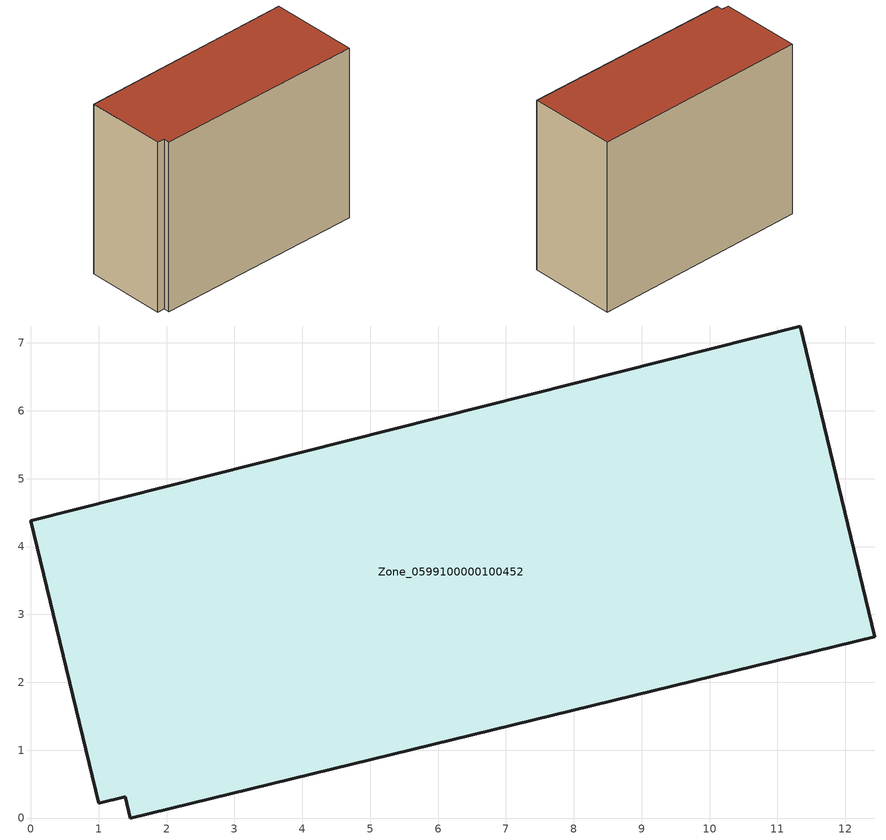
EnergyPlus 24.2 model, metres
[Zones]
Zone_0599100000100452
 floor ground (C_G): 0,4.38 11.33,7.25 12.43,2.67 1.47,0 1.39,0.31 1,0.22 z0
 wall outside (C_F): 11.33,7.25 0,4.38 1,0.22 1.39,0.31 1.47,0 12.43,2.67 11.33,7.25 z0:9.35
 roof outside (C_R): 12.43,2.67 11.33,7.25 0,4.38 1,0.22 1.39,0.31 1.47,0 z9.35
[BUILDING]
Pand.0599100000100452: North Axis=0; Terrain=City; Loads Convergence Tolerance Value=0.04; Temperature Convergence Tolerance Value=0.4; Solar Distribution=FullExterior; Maximum Number of Warmup Days=25; Minimum Number of Warmup Days=1
[Site:Location]
Rotterdam.The.Hague.AP_ZH_NLD Design_Conditions: Latitude=51.96; Longitude=4.45; Time Zone=1; Elevation=-4.5
[SITE:GROUNDTEMPERATURE:BUILDINGSURFACE]
18, 18, 18, 18, 18, 18, 18, 18, 18, 18, 18, 18
[MATERIAL] Thermal Absorptance=0.9; Solar Absorptance=0.7; Visible Absorptance=0.7
Name | Roughness | Thickness | Conductivity | Density | Specific Heat
G.TI.1946 | MediumSmooth | 0.15 | 1 | 540 | 1210
F.TI.1946 | Rough | 0.3 | 0.857143 | 1920 | 840
R.TI.1946 | MediumRough | 0.2 | 0.1 | 1500 | 1000
[CONSTRUCTION]
C_G: G.TI.1946
C_F: F.TI.1946
C_R: R.TI.1946
[ZONE]
Zone_0599100000100452: Type=1; Multiplier=1; Ceiling Height=Autocalculate; Volume=Autocalculate; Floor Area=autocalculate; Part of Total Floor Area=Yes
[ZONEINFILTRATION:DESIGNFLOWRATE]
Infil_Zone_0599100000100452: Zone or ZoneList or Space or SpaceList=Zone_0599100000100452; Schedule=AlwaysOn; Design Flow Rate Calculation Method=Flow/Area; Flow Rate per Floor Area=0.003; Constant Term Coefficient=1; Temperature Term Coefficient=0; Velocity Term Coefficient=0; Velocity Squared Term Coefficient=0
[HVACTEMPLATE:ZONE:IDEALLOADSAIRSYSTEM]
Zone_0599100000100452: Maximum Heating Supply Air Temperature=50; Minimum Cooling Supply Air Temperature=13; Maximum Heating Supply Air Humidity Ratio=0.0156; Minimum Cooling Supply Air Humidity Ratio=0.0077; Heating Limit=NoLimit; Cooling Limit=NoLimit; Dehumidification Control Type=ConstantSensibleHeatRatio; Cooling Sensible Heat Ratio=0.7; Dehumidification Setpoint=60; Humidification Control Type=None; Humidification Setpoint=30; Outdoor Air Method=None; Outdoor Air Flow Rate per Person=0.00944; Outdoor Air Flow Rate per Zone Floor Area=0; Outdoor Air Flow Rate per Zone=0; Demand Controlled Ventilation Type=None; Outdoor Air Economizer Type=NoEconomizer; Heat Recovery Type=None; Sensible Heat Recovery Effectiveness=0.7; Latent Heat Recovery Effectiveness=0.65
[ZONECONTROL:THERMOSTAT]
ThermostatControl_Zone_0599100000100452: Zone or ZoneList=Zone_0599100000100452; Control Type Schedule=DualSetpointControlType; Control 1=Thermostat_Zone_0599100000100452; Temperature Difference Between Cutout And Setpoint=0
[THERMOSTATSETPOINT:DUALSETPOINT]
Thermostat_Zone_0599100000100452: Heating Setpoint Temperature Schedule=HeatingSetpoint_Zone_0599100000100452; Cooling Setpoint Temperature Schedule=CoolingSetpoint_Zone_0599100000100452
[SCHEDULE:COMPACT]
HeatingSetpoint_Zone_0599100000100452: Through: 12/31, For: AllDays, Until: 24:00, 21
CoolingSetpoint_Zone_0599100000100452: Through: 12/31, For: AllDays, Until: 24:00, 24
DualSetpointControlType: Through: 12/31, For: AllDays, Until: 24:00, 4
AlwaysOn: Through: 12/31, For: AllDays, Until: 24:00, 1
